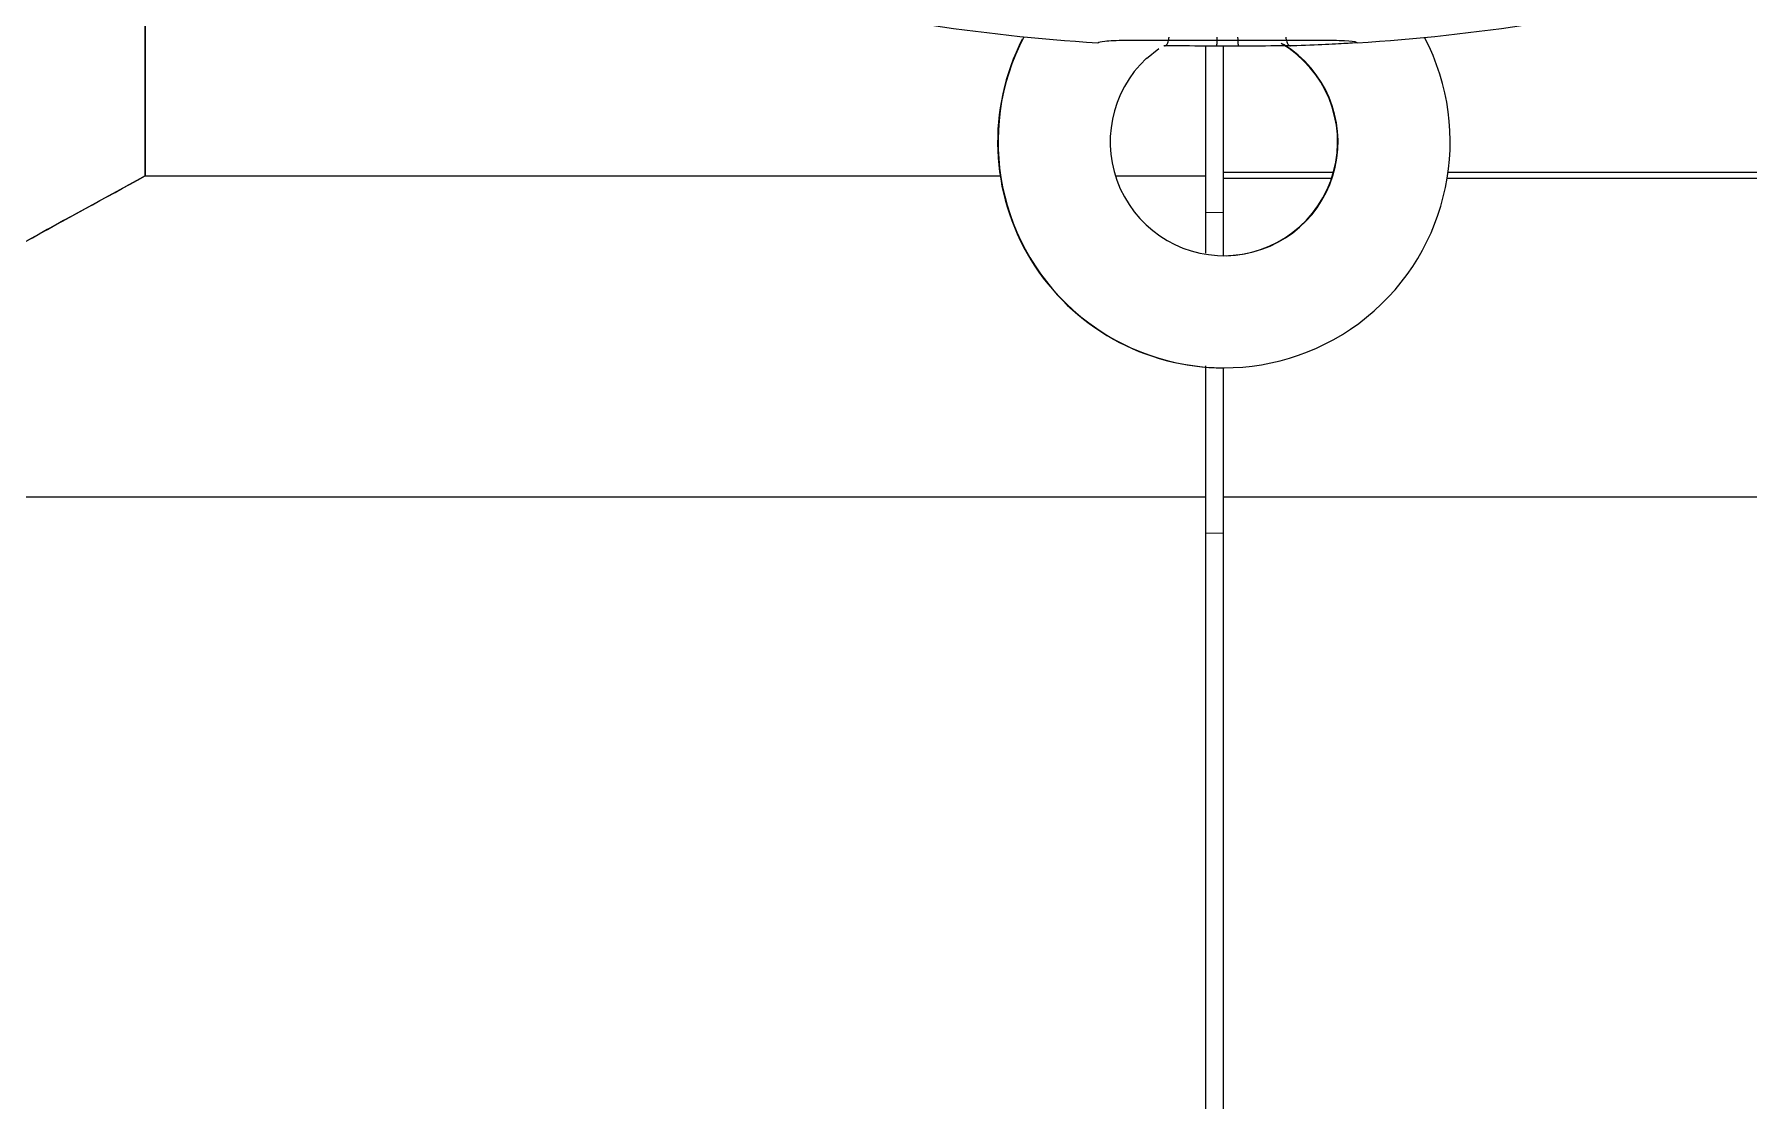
# Model space of a CAD drawing. Extents: x 12.3 to 108.7, y 1.1 to 80.4.
# Drawn here: x 46.391 to 48.288, y 8.828 to 10.007 of the extents above; entities that cross this region are included whole.
import ezdxf

# ---------------------------------------------------------------- set-up
doc = ezdxf.new("R2010")
doc.units = 0
doc.header["$MEASUREMENT"] = 0
doc.layers.add('OBJECT', color=7, linetype='CONTINUOUS')

msp = doc.modelspace()

# ---------------------------------------------------------------- linework, layer by layer
at = {"layer": 'OBJECT'}
for p, q in [((46.514, 10.0191), (46.514, 9.8503)), ((46.514, 9.8503), (46.514, 10.0191)), ((47.5676, 9.9976), (47.5676, 9.9976)), ((47.6868, 9.994), (47.6868, 9.8503)), ((47.6988, 9.994), (47.6988, 9.994)), ((47.7068, 9.8544), (47.7068, 9.994)), ((47.7232, 9.994), (47.7232, 9.994)), ((47.8544, 9.9976), (47.8544, 9.9976)), ((47.6216, 9.9804), (47.6352, 9.9913)), ((46.514, 9.8503), (47.4597, 9.8503)), ((46.514, 9.8503), (46.514, 9.8503)), ((47.5871, 9.8503), (47.6868, 9.8503)), ((47.6868, 9.8503), (47.6868, 9.7648)), ((47.7068, 9.8474), (47.7068, 9.8544)), ((47.7068, 9.8544), (47.8282, 9.8544)), ((47.7068, 9.7621), (47.7068, 9.8474)), ((47.826, 9.8474), (47.7068, 9.8474)), ((48.9588, 9.8474), (47.954, 9.8474)), ((47.955, 9.8544), (48.9535, 9.8544)), ((47.6868, 9.8099), (47.7068, 9.8102)), ((47.6868, 9.6405), (47.6868, 9.4953)), ((47.7068, 9.6381), (47.7073, 9.6381)), ((47.7068, 9.4953), (47.7068, 9.6381)), ((45.9262, 9.4953), (47.6868, 9.4953)), ((47.6868, 9.4953), (47.6868, 7.1034)), ((47.7068, 7.1034), (47.7068, 9.4953)), ((47.7068, 9.4953), (49.5184, 9.4953)), ((47.7068, 9.4552), (47.6868, 9.4549))]:
    msp.add_line(p, q, dxfattribs=at)
for centre, radius, start, end in [((47.711, 12.243), 2.25, 256.2899, 266.3463), ((47.711, 12.243), 2.25, 273.6537, 283.7101), ((47.7068, 9.8881), 0.25, 152.9613, 269.9982), ((47.7073, 9.8881), 0.25, 152.2934, 27.5001), ((47.7073, 9.8881), 0.126, 132.8803, 58.5686), ((47.7068, 9.8881), 0.126, 270.0018, 59.6799)]:
    msp.add_arc(centre, radius, start, end, dxfattribs=at)
msp.add_ellipse((47.711, 9.9863), major_axis=(0.1429, 0), ratio=0.054262, start_param=1.485384, end_param=1.656209, dxfattribs=at)
for points, knots in [([(47.5676, 9.9976), (47.5692, 9.9983), (47.5722, 9.9998), (47.5966, 10.0006), (47.6327, 10.0007), (47.6779, 10.0005), (47.7269, 10.0005), (47.7742, 10.0007), (47.8144, 10.0007), (47.8427, 10.0002), (47.8536, 9.9989), (47.8542, 9.9979), (47.8544, 9.9976)], [0, 0, 0, 0, 0.106548, 0.213092, 0.319763, 0.426916, 0.534499, 0.642267, 0.749959, 0.857311, 0.964155, 1, 1, 1, 1]), ([(47.6988, 9.994), (47.6828, 9.994), (47.6625, 9.9941), (47.6445, 9.9941), (47.6407, 9.9941)], [0, 0, 0, 0, 0.79181, 1, 1, 1, 1]), ([(47.6413, 9.9941), (47.6418, 9.9942), (47.6429, 9.9944), (47.6444, 9.9961), (47.6456, 9.9986), (47.6462, 10.0011), (47.6463, 10.0029), (47.6464, 10.0037), (47.6464, 10.0039)], [0, 0, 0, 0, 0.214946, 0.429901, 0.64486, 0.859838, 0.951436, 1, 1, 1, 1]), ([(47.6988, 9.994), (47.6989, 9.994), (47.6991, 9.9941), (47.6994, 9.9957), (47.6996, 9.9981), (47.6997, 10.0005), (47.6997, 10.0024), (47.6997, 10.0033), (47.6997, 10.0038)], [0, 0, 0, 0, 0.209944, 0.419874, 0.629821, 0.839756, 0.898241, 1, 1, 1, 1]), ([(47.7223, 10.0038), (47.7223, 10.0033), (47.7223, 10.0024), (47.7224, 10.0005), (47.7225, 9.9981), (47.7227, 9.9957), (47.7229, 9.9941), (47.7231, 9.994), (47.7232, 9.994)], [0, 0, 0, 0, 0.1017593, 0.1602443, 0.3701787, 0.580126, 0.790056, 1, 1, 1, 1]), ([(47.7813, 9.9941), (47.7665, 9.9941), (47.7477, 9.994), (47.7274, 9.994), (47.7232, 9.994)], [0, 0, 0, 0, 0.7918372, 1, 1, 1, 1]), ([(47.7757, 10.0039), (47.7757, 10.0037), (47.7757, 10.0029), (47.7759, 10.0011), (47.7765, 9.9986), (47.7776, 9.9961), (47.7791, 9.9944), (47.7802, 9.9942), (47.7808, 9.9941)], [0, 0, 0, 0, 0.048564, 0.140162, 0.35514, 0.570099, 0.785054, 1, 1, 1, 1]), ([(47.8544, 9.9976), (47.8528, 9.9975), (47.8497, 9.9973), (47.8252, 9.9958), (47.7992, 9.9947), (47.783, 9.9942), (47.7808, 9.9941)], [0, 0, 0, 0, 0.3155683, 0.6311013, 0.9475882, 1, 1, 1, 1]), ([(46.514, 9.8503), (46.4177, 9.7977), (46.2167, 9.6879), (46.0257, 9.5613), (45.9262, 9.4953)], [0, 0, 0, 0, 0.478616, 1, 1, 1, 1]), ([(45.9262, 9.4953), (46.0329, 9.566), (46.2239, 9.6924), (46.4252, 9.802), (46.514, 9.8503)], [0, 0, 0, 0, 0.55868, 1, 1, 1, 1])]:
    msp.add_open_spline(points, degree=3, knots=knots, dxfattribs=at)

doc.saveas('drawing.dxf')
